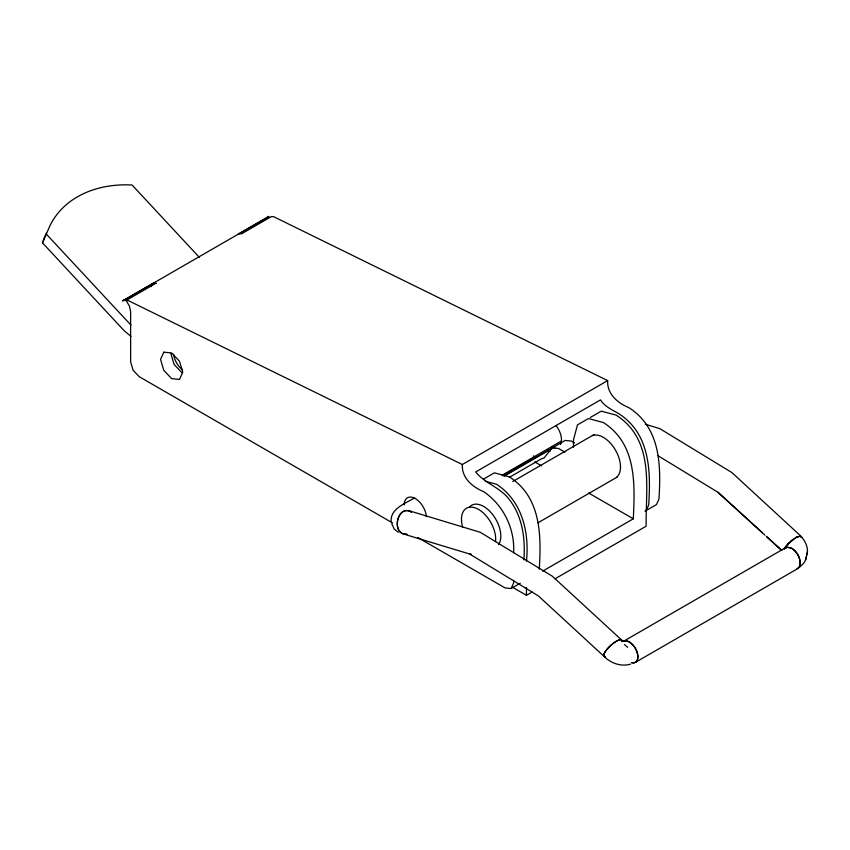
<?xml version="1.0" encoding="UTF-8"?>
<svg xmlns="http://www.w3.org/2000/svg" width="850" height="850" viewBox="0 0 850 850"><rect width="100%" height="100%" fill="white"/><g stroke="black" fill="none" stroke-linecap="round" stroke-linejoin="round"><path stroke-width="1.27" d="M806.661 555.337C809.147 548.399 805.354 541.227 800.902 536.148L731.914 472.589L659.844 428.666L645.341 424.235M635.418 662.341L797.768 568.607C801.837 565.399 806.214 561.754 806.48 556.134M805.598 560.107L807.5 551.554M797.045 568.554L799.128 567.343C802.772 559.183 795.186 545.604 785.676 547.666L623.326 641.399A12.091 6.981 60 0 1 636.778 651.206A12.091 6.981 60 0 1 631.582 662.681M801.699 537.168L800.317 535.967C795.802 537.158 789.416 541.046 787.939 544.903L787.599 544.414L784.338 548.728M131.006 336.409L124.196 330.756L42.5 242.866L44.338 237.777A108.811 82.578 25.5 0 1 46.442 233.166M42.5 242.866L48.407 229.245A108.811 82.578 25.5 0 1 125.343 184.822L132.058 184.981L199.495 257.529M237.989 234.324L268.961 216.442L122.57 300.964L153.553 283.082L156.273 283.486M151.173 286.62L152.501 283.688M267.909 217.058L268.207 216.41M417.902 537.582L505.081 587.913L511.126 588.508L513.623 582.972L513.623 580.338M799.128 567.343C802.411 560.458 797.332 552.309 791.722 548.261L787.451 547.124L784.316 548.93L785.676 547.666M551.044 449.098L544.064 458.001L541.408 458.83L509.299 477.371M787.589 544.383L795.876 537.582L800.477 536.106M788.811 543.129L786.728 545.36A12.091 3.527 -42.5 0 0 785.039 547.538M791.138 540.993L792.051 540.281M392.668 523.005L139.166 376.656L133.121 370.271L130.624 361.845L130.624 311.78L129.476 306.181L126.098 300.475L156.018 283.199M239.041 233.718L241.517 233.835L271.437 216.559L273.604 216.665L607.665 380.598C606.868 393.964 617.684 403.07 629.043 407.745C660.556 428.017 661.088 465.534 658.963 499.067L656.455 504.603L645.012 511.201M126.098 300.475L128.276 300.581L462.326 464.514L607.665 380.598M414.524 497.898C405.726 503.391 390.044 508.502 391.159 521.709M483.438 479.166L494.392 472.844L509.352 476.85C541.248 497.346 541.312 535.362 539.272 569.181M590.304 417.467L601.258 411.145L616.218 415.151C654.914 440.289 645.617 486.731 646.138 526.214L554.944 578.861M502.074 475.277L561.521 440.948M502.892 475.649L535.001 457.109L533.343 455.897M504.815 475.309L565.229 440.438L571.274 441.033L574.494 442.892M504.029 476.244L553.106 447.908L558.45 448.439L564.889 452.158M512.794 481.493L594.097 434.552M538.114 522.718L617.132 477.094M645.501 510.446L646.489 509.873L648.699 504.985C650.834 471.453 650.293 433.946 618.779 413.674C612.128 409.838 604.764 406.598 600.472 399.904L475.66 471.973C484.691 483.257 499.842 487.305 508.927 499.003C522.538 516.354 525.438 538.539 523.887 559.938M511.126 588.508L520.274 583.217M542.714 571.115L633.314 518.808C634.939 483.873 636.746 443.934 603.394 422.556L588.434 418.551L577.479 424.873L573.474 439.832L573.474 447.238M512.688 587.371L526.447 595.308L532.153 592.025M795.876 537.582L796.535 537.264M797.098 536.977L797.969 536.552M630.562 664.148C621.116 666.974 610.651 663.255 603.978 656.264M406.544 534.278C390.564 534.767 397.439 503.147 411.549 512.157C398.427 503.784 390.703 531.42 404.642 534.352L471.368 554.519L469.466 553.903L538.379 595.914L604.35 656.678M404.642 534.352L407.012 534.257M122.868 300.316L123.632 300.358M485.308 481.249L496.527 484.256C522.038 500.767 529.539 532.461 526.447 561.085M407.915 510.393L480.303 532.312L552.383 576.247L621.371 639.795M621.764 640.56L623.964 641.548M534.682 461.869L541.567 465.832M588.593 492.979L633.314 518.808M658.038 455.759L717.921 492.256L762.439 532.812M624.452 644.544L627.683 647.317M398.395 532.323L394.241 529.051L391.754 523.738M766.307 536.339L781.787 550.439M717.921 492.256L764.989 535.192M766.955 536.977L781.671 550.396M181.921 372.704L174.059 364.406L170.808 353.451M46.569 234.345L128.382 322.362A21.76 12.569 60 0 0 131.091 325.04M462.326 464.514C461.539 477.881 472.345 486.986 483.703 491.661C503.476 505.197 515.004 528.796 513.623 552.702M526.447 587.414L526.447 595.308M625.143 640.964A11.974 6.906 60 0 1 637.192 652.641A11.974 6.906 60 0 1 631.561 662.575M605.561 656.774A12.091 3.527 -42.5 0 1 610.417 645.692A12.091 3.527 -42.5 0 1 622.019 641.665M604.849 656.699A11.974 3.496 -42.5 0 1 610.693 645.501A11.974 3.496 -42.5 0 1 621.998 641.197M404.196 504.985A15.714 9.074 60 0 1 414.842 498.312A15.714 9.074 60 0 1 426.381 516.704M469.699 506.802A24.183 13.961 60 0 1 492.894 514.856A24.183 13.961 60 0 1 498.514 544.627M554.933 447.748A15.714 9.074 60 0 1 551.523 446.834M555.942 425.51A15.714 9.074 60 0 1 560.532 444.518M462.612 527.032A24.183 13.961 60 0 1 476.563 508.406A24.183 13.961 60 0 1 495.529 541.535M550.471 450.914A18.137 10.466 60 0 1 547.825 449.703M182.569 369.931A15.714 9.074 60 0 1 173.528 354.28M592.429 435.625A24.183 13.961 60 0 1 615.485 450.128A24.183 13.961 60 0 1 616.516 477.349M801.263 536.743L801.263 537.381L801.263 536.743M163.795 352.187L160.544 359.38L163.795 370.334L171.657 378.632L179.52 379.408L182.771 372.215L179.52 361.261L171.657 352.962L163.795 352.187M796.673 536.892L796.673 536.892M800.094 535.734L800.094 535.734"/></g></svg>
